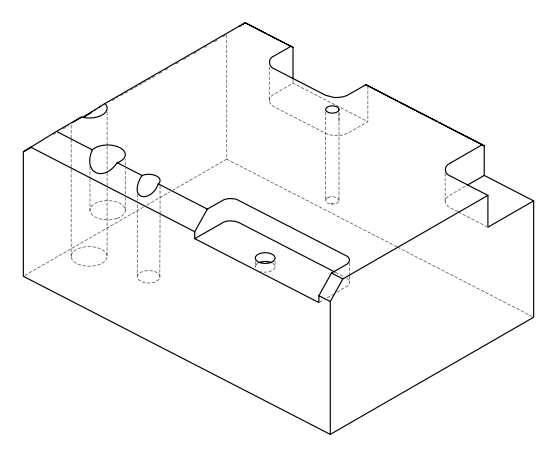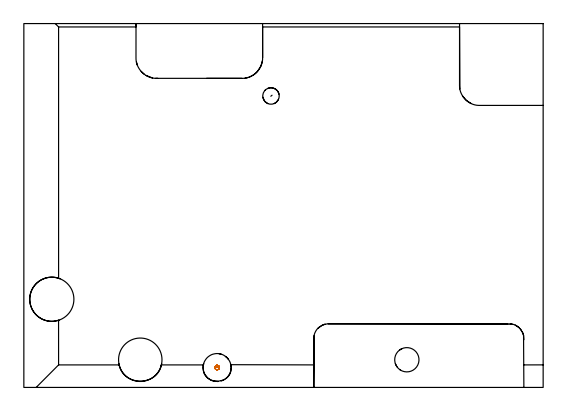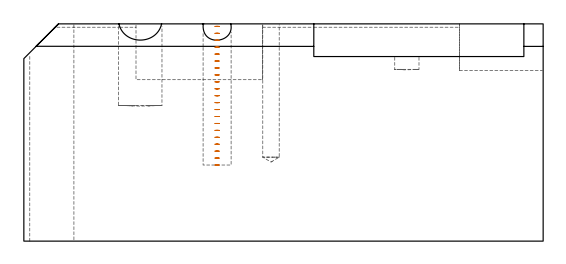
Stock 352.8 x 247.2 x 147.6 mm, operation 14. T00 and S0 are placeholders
(PLAN: 14 operations, 6 tool changes, 60.4 min)
(1 INDEXABLE_INSERT_DRILL_THROUGH_HOLE_FROM_SOLID | STEP1HOLE | NXT0302_031 | 0.61 min | 104269 mm3)
(2 INDEXABLE_INSERT_DRILL_BLIND_HOLE_FROM_SOLID | STEP1POCKET | NXT0302_004 | 0.05 min | 6619 mm3)
(3 INDEXABLE_INSERT_DRILL_BLIND_HOLE_FROM_SOLID_1 | STEP1POCKET_3 | NXT0302_030 | 0.23 min | 37947 mm3)
(4 SPOT_DRILL | STEP1POCKET_1 | NXT0321_9005460120000 | 0.03 min | 4 mm3)
(5 DRILL_BLIND_HOLE_INTO_CENTER | STEP1POCKET_1 | UGT0301_507 | 0.39 min | 9000 mm3)
(6 AREA_MILL | FG_CHAMFER_SURFACE | UGT0205_001 | 8.15 min | 22436 mm3)
(7 AREA_MILL_1 | FG_CHAMFER_SURFACE_1 | UGT0205_001 | 0.58 min | 153 mm3)
(8 AREA_MILL_2 | FG_CHAMFER_SURFACE_2 | UGT0205_001 | 1.22 min | 368 mm3)
(9 AREA_MILL_3 | FG_CHAMFER_SURFACE_3 | UGT0205_001 | 0.88 min | 2386 mm3)
(10 AREA_MILL_4 | FG_CHAMFER_SURFACE_4 | UGT0205_001 | 16.57 min | 62820 mm3)
(11 MILL_CORNER_NOTCH_RECTANGULAR | CORNER_NOTCH_RECTANGULAR | NXT0201_012 | Follow Part, ap 4, ae 75% | 6.48 min | 98853 mm3)
(12 MILL_SLOT | SLOT_PARTIAL_RECTANGULAR | NXT0201_012 | Follow Part, ap 4, ae 75% | 10.13 min | 118119 mm3)
(13 MILL_SLOT_1 | SLOT_PARTIAL_RECTANGULAR_1 | NXT0201_012 | Follow Part, ap 4, ae 75% | 13.91 min | 129493 mm3)
(14 MILL_BLIND_HOLE_FROM_SOLID_MATERIAL | STEP1POCKET_2 | NXT0201_012 | Spiral | 1.21 min | 26342 mm3)
(TOOL NXT0302_031 | Index. Insert Drill 30mm [880-D3000L32-05] | D30 PA176 FL150 Z2)
(TOOL NXT0302_004 | Index. Insert Drill 16.5mm [880-D1650L20-05] | D16.5 PA176 FL83 Z2)
(TOOL NXT0302_030 | Index. Insert Drill 29.5mm [880-D2950L32-03] | D29.5 PA176 FL89 Z2)
(TOOL NXT0321_9005460120000 | NC Spot Drill, 142deg, 12mm, Carbide, Uncoated | D12 PA142 FL30 Z2)
(TOOL UGT0301_507 | Carbide Drill 11.2 mm | D11.2 PA118 FL94 Z2)
(TOOL UGT0205_001 | Chamfer Mill 20 x 3 x 45 deg. | D20 FL50 Z2)
(TOOL NXT0201_012 | ENDMILL 16mm [2P460-1600-NA 1630] | D16 FL38 Z6)
(OP 14 MILL_BLIND_HOLE_FROM_SOLID_MATERIAL)
G17 G21 G94 G90
T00 M6
G54
G17 G0 G90 X131.3 Y13.5 S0 M3
G43 Z157.6 H1
Z145.89
G94 G3 X132.05 Y14.25 R0.75 F250.
X131.3 Y15. R0.75
X129.8 Y13.5 R1.5
X131.3 Y15. R-1.5
X130.55 Y14.25 R0.75
X131.3 Y13.5 R0.75
G0 Z141.181
G3 X132.05 Y14.25 R0.75
X131.3 Y15. R0.75
X129.8 Y13.5 R1.5
X131.3 Y15. R-1.5
X130.55 Y14.25 R0.75
X131.3 Y13.5 R0.75
G0 Z136.471
G3 X132.05 Y14.25 R0.75
X131.3 Y15. R0.75
X129.8 Y13.5 R1.5
X131.3 Y15. R-1.5
X130.55 Y14.25 R0.75
X131.3 Y13.5 R0.75
G0 Z131.762
G3 X132.05 Y14.25 R0.75
X131.3 Y15. R0.75
X129.8 Y13.5 R1.5
X131.3 Y15. R-1.5
X130.55 Y14.25 R0.75
X131.3 Y13.5 R0.75
G0 Z127.052
G3 X132.05 Y14.25 R0.75
X131.3 Y15. R0.75
X129.8 Y13.5 R1.5
X131.3 Y15. R-1.5
X130.55 Y14.25 R0.75
X131.3 Y13.5 R0.75
G0 Z122.343
G3 X132.05 Y14.25 R0.75
X131.3 Y15. R0.75
X129.8 Y13.5 R1.5
X131.3 Y15. R-1.5
X130.55 Y14.25 R0.75
X131.3 Y13.5 R0.75
G0 Z117.633
G3 X132.05 Y14.25 R0.75
X131.3 Y15. R0.75
X129.8 Y13.5 R1.5
X131.3 Y15. R-1.5
X130.55 Y14.25 R0.75
X131.3 Y13.5 R0.75
G0 Z112.924
G3 X132.05 Y14.25 R0.75
X131.3 Y15. R0.75
X129.8 Y13.5 R1.5
X131.3 Y15. R-1.5
X130.55 Y14.25 R0.75
X131.3 Y13.5 R0.75
G0 Z108.214
G3 X132.05 Y14.25 R0.75
X131.3 Y15. R0.75
X129.8 Y13.5 R1.5
X131.3 Y15. R-1.5
X130.55 Y14.25 R0.75
X131.3 Y13.5 R0.75
G0 Z103.505
G3 X132.05 Y14.25 R0.75
X131.3 Y15. R0.75
X129.8 Y13.5 R1.5
X131.3 Y15. R-1.5
X130.55 Y14.25 R0.75
X131.3 Y13.5 R0.75
G0 Z98.795
G3 X132.05 Y14.25 R0.75
X131.3 Y15. R0.75
X129.8 Y13.5 R1.5
X131.3 Y15. R-1.5
X130.55 Y14.25 R0.75
X131.3 Y13.5 R0.75
G0 Z94.086
G3 X132.05 Y14.25 R0.75
X131.3 Y15. R0.75
X129.8 Y13.5 R1.5
X131.3 Y15. R-1.5
X130.55 Y14.25 R0.75
X131.3 Y13.5 R0.75
G0 Z89.376
G3 X132.05 Y14.25 R0.75
X131.3 Y15. R0.75
X129.8 Y13.5 R1.5
X131.3 Y15. R-1.5
X130.55 Y14.25 R0.75
X131.3 Y13.5 R0.75
G0 Z84.667
G3 X132.05 Y14.25 R0.75
X131.3 Y15. R0.75
X129.8 Y13.5 R1.5
X131.3 Y15. R-1.5
X130.55 Y14.25 R0.75
X131.3 Y13.5 R0.75
G0 Z79.957
G3 X132.05 Y14.25 R0.75
X131.3 Y15. R0.75
X129.8 Y13.5 R1.5
X131.3 Y15. R-1.5
X130.55 Y14.25 R0.75
X131.3 Y13.5 R0.75
G0 Z75.248
G3 X132.05 Y14.25 R0.75
X131.3 Y15. R0.75
X129.8 Y13.5 R1.5
X131.3 Y15. R-1.5
X130.55 Y14.25 R0.75
X131.3 Y13.5 R0.75
G0 Z70.538
G3 X132.05 Y14.25 R0.75
X131.3 Y15. R0.75
X129.8 Y13.5 R1.5
X131.3 Y15. R-1.5
X130.55 Y14.25 R0.75
X131.3 Y13.5 R0.75
G0 Z65.829
G3 X132.05 Y14.25 R0.75
X131.3 Y15. R0.75
X129.8 Y13.5 R1.5
X131.3 Y15. R-1.5
X130.55 Y14.25 R0.75
X131.3 Y13.5 R0.75
G0 Z61.119
G3 X132.05 Y14.25 R0.75
X131.3 Y15. R0.75
X129.8 Y13.5 R1.5
X131.3 Y15. R-1.5
X130.55 Y14.25 R0.75
X131.3 Y13.5 R0.75
G0 Z56.41
G3 X132.05 Y14.25 R0.75
X131.3 Y15. R0.75
X129.8 Y13.5 R1.5
X131.3 Y15. R-1.5
X130.55 Y14.25 R0.75
X131.3 Y13.5 R0.75
G0 Z51.7
G3 X132.05 Y14.25 R0.75
X131.3 Y15. R0.75
X129.8 Y13.5 R1.5
X131.3 Y15. R-1.5
X130.55 Y14.25 R0.75
X131.3 Y13.5 R0.75
G0 Z157.6
M5
M2
